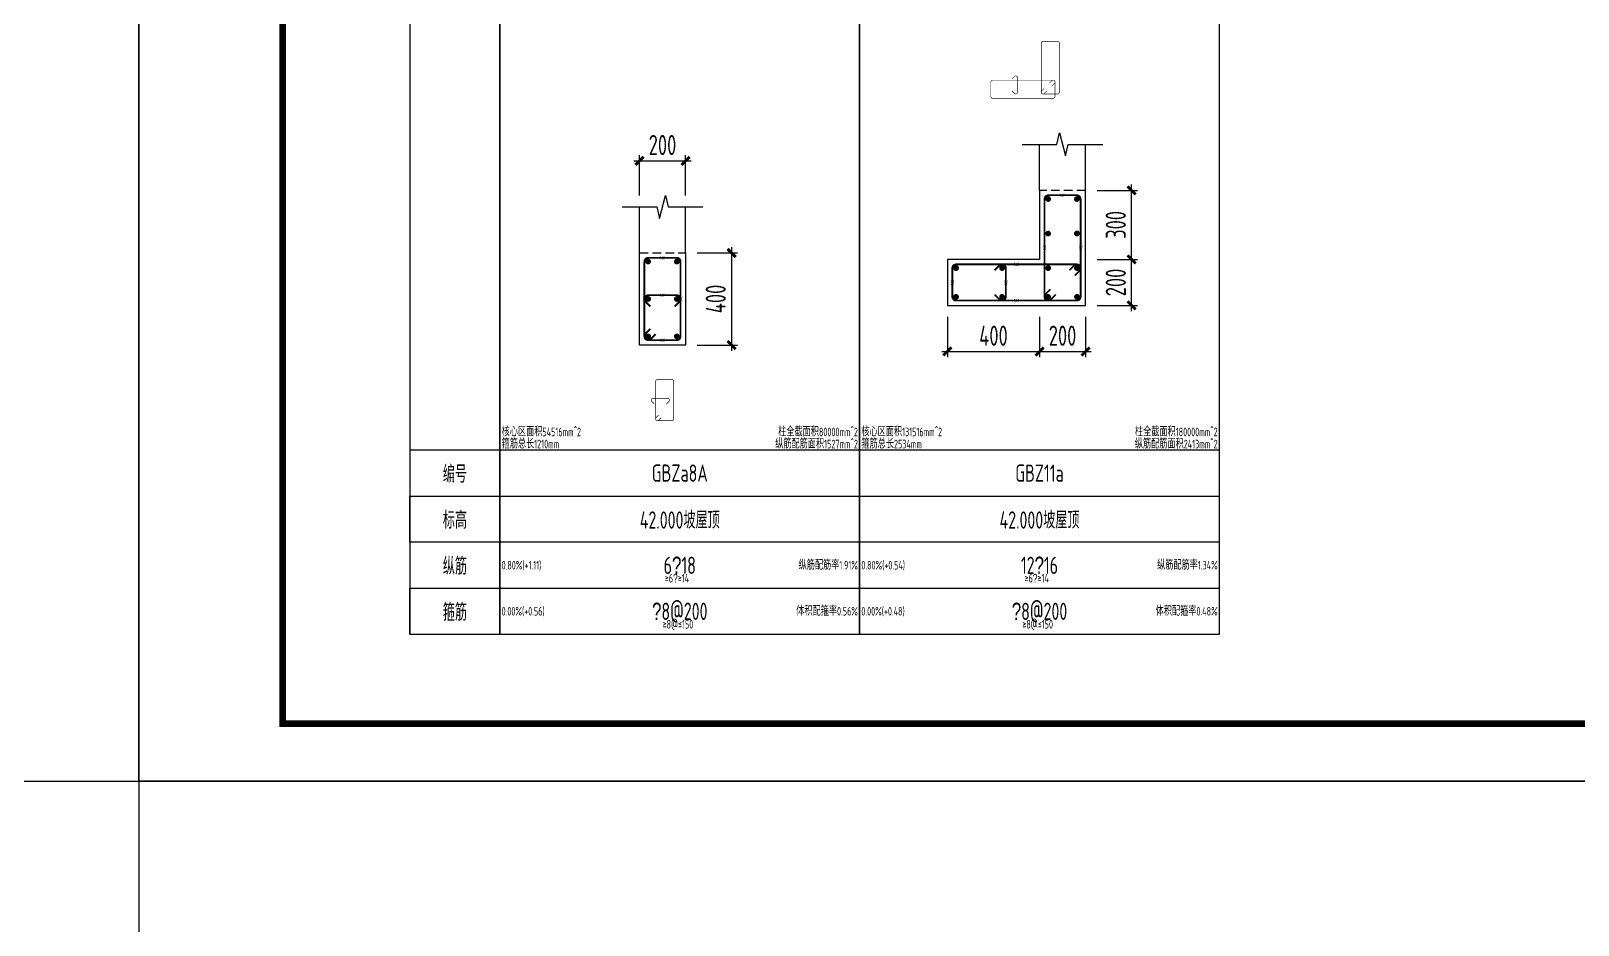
# Model space of a CAD drawing. Extents: x 154268 to 5133249, y -1832900 to 601179.
# Drawn here: x 526531 to 553409, y 474738 to 490274 of the extents above; entities that cross this region are included whole.
import ezdxf
from ezdxf.enums import TextEntityAlignment as Align

# ---------------------------------------------------------------- set-up
doc = ezdxf.new("R2010")
doc.units = 0
doc.header["$LTSCALE"] = 1000
doc.linetypes.add('DASHED', pattern=[0.75, 0.5, -0.25])
for name, color, linetype, plot in [('_TSZ_PLOT_MARK', 1, 'Continuous', False), ('墙柱箍筋长度', 3, 'Continuous', False), ('墙柱配筋校核数据', 34, 'Continuous', False)]:
    doc.layers.add(name, color=color, linetype=linetype, plot=plot)
for name, color, linetype in [('A-ANNO-TITLE', 3, 'Continuous'), ('S-HOLE-标注', 3, 'Continuous'), ('TAB', 7, 'Continuous'), ('TAB_TEXT', 7, 'Continuous'), ('THIN', 7, 'Continuous'), ('WALL_DE', 7, 'Continuous'), ('WCOL_DE', 7, 'Continuous'), ('WCOL_DE_DIM', 3, 'Continuous'), ('WCOL_DE_REIND', 1, 'Continuous'), ('WCOL_DE_REINL', 1, 'Continuous')]:
    doc.layers.add(name, color=color, linetype=linetype)
doc.styles.add('TSSD_Dimension', font='tssdeng.shx', dxfattribs={"width": 0.7, "bigfont": 'Hztxt.shx'})
doc.styles.add('TSSD_Label', font='tssdeng.shx', dxfattribs={"width": 0.7, "bigfont": 'hztxt.shx'})
doc.styles.add('tssd_rein', font='tssdeng.shx', dxfattribs={"width": 0.7, "bigfont": 'hztxt.shx'})
doc.dimstyles.new('TSSD_25_100_WCOLU_DIM', dxfattribs={"dimtxt": 350, "dimasz": 100, "dimexe": 100, "dimexo": 200, "dimgap": 100, "dimtad": 1, "dimdec": 0, "dimlfac": 0.25, "dimzin": 0, "dimdsep": 46, "dimtxsty": 'TSSD_Dimension', "dimblk": 'ARCHTICK', "dimcen": 0, "dimdle": 100, "dimclrt": 7, "dimadec": 0, "dimazin": 0, "dimtfac": 1, "dimtdec": 0, "dimtix": 1, "dimtmove": 2, "dimatfit": 3, "dimfxl": 1, "dimtolj": 1, "dimtzin": 0, "dimarcsym": 0})

# ---------------------------------------------------------------- blocks, each defined once
blk = doc.blocks.new('_ArchTick')
at = {"color": 0, "linetype": 'ByBlock', "const_width": 0.5}
blk.add_lwpolyline([(-0.71, -0.71), (0.71, 0.71)], dxfattribs=at)
blk = doc.blocks.new('*D3593')
at = {"layer": 'Defpoints', "color": 0, "transparency": 16777216}
for p in [(537903, 486417), (537903, 484817), (538703, 484817)]:
    blk.add_point(p, dxfattribs=at)
at = {"layer": 'WCOL_DE_DIM', "color": 0, "lineweight": -2, "transparency": 16777216}
for p, q in [((538703, 486517), (538703, 484717)), ((538103, 486417), (538803, 486417)), ((538103, 484817), (538803, 484817))]:
    blk.add_line(p, q, dxfattribs=at)
at = {"layer": 'WCOL_DE_DIM', "color": 0, "lineweight": -2, "transparency": 16777216, "xscale": 100, "yscale": 100, "zscale": 100}
for p, rotation in [((538703, 486417), 90), ((538703, 484817), 270)]:
    blk.add_blockref('_ArchTick', p, dxfattribs=dict(at, rotation=rotation))
at = {"layer": 'WCOL_DE_DIM', "color": 7, "transparency": 16777216, "insert": (538428, 485617), "char_height": 350, "attachment_point": 5, "rotation": 90, "style": 'TSSD_Dimension'}
blk.add_mtext('\\A1;400', dxfattribs=at)
blk = doc.blocks.new('*D3594')
at = {"layer": 'Defpoints', "color": 0, "transparency": 16777216}
for p in [(537903, 488017), (537103, 487217), (537903, 487217)]:
    blk.add_point(p, dxfattribs=at)
at = {"layer": 'WCOL_DE_DIM', "color": 0, "lineweight": -2, "transparency": 16777216}
for p, q in [((537103, 487417), (537103, 488117)), ((537903, 487417), (537903, 488117)), ((537003, 488017), (538003, 488017))]:
    blk.add_line(p, q, dxfattribs=at)
at = {"layer": 'WCOL_DE_DIM', "color": 0, "lineweight": -2, "transparency": 16777216, "xscale": 100, "yscale": 100, "zscale": 100, "rotation": 180}
blk.add_blockref('_ArchTick', (537103, 488017), dxfattribs=at)
at = {"layer": 'WCOL_DE_DIM', "color": 0, "lineweight": -2, "transparency": 16777216, "xscale": 100, "yscale": 100, "zscale": 100}
blk.add_blockref('_ArchTick', (537903, 488017), dxfattribs=at)
at = {"layer": 'WCOL_DE_DIM', "color": 7, "transparency": 16777216, "insert": (537503, 488292), "char_height": 350, "attachment_point": 5, "style": 'TSSD_Dimension'}
blk.add_mtext('\\A1;200', dxfattribs=at)
blk = doc.blocks.new('*D3595')
at = {"layer": 'Defpoints', "color": 0, "transparency": 16777216}
for p in [(544853, 486304), (545653, 486304), (544853, 485504)]:
    blk.add_point(p, dxfattribs=at)
at = {"layer": 'WCOL_DE_DIM', "color": 0, "lineweight": -2, "transparency": 16777216}
for p, q in [((545053, 486304), (545753, 486304)), ((545653, 485404), (545653, 486404)), ((545053, 485504), (545753, 485504))]:
    blk.add_line(p, q, dxfattribs=at)
at = {"layer": 'WCOL_DE_DIM', "color": 0, "lineweight": -2, "transparency": 16777216, "xscale": 100, "yscale": 100, "zscale": 100}
for p, rotation in [((545653, 486304), 90), ((545653, 485504), 270)]:
    blk.add_blockref('_ArchTick', p, dxfattribs=dict(at, rotation=rotation))
at = {"layer": 'WCOL_DE_DIM', "color": 7, "transparency": 16777216, "insert": (545378, 485904), "char_height": 350, "attachment_point": 5, "rotation": 90, "style": 'TSSD_Dimension'}
blk.add_mtext('\\A1;200', dxfattribs=at)
blk = doc.blocks.new('*D3596')
at = {"layer": 'Defpoints', "color": 0, "transparency": 16777216}
for p in [(544853, 487504), (545653, 487504), (544853, 486304)]:
    blk.add_point(p, dxfattribs=at)
at = {"layer": 'WCOL_DE_DIM', "color": 0, "lineweight": -2, "transparency": 16777216}
for p, q in [((545653, 486204), (545653, 487604)), ((545053, 487504), (545753, 487504)), ((545053, 486304), (545753, 486304))]:
    blk.add_line(p, q, dxfattribs=at)
at = {"layer": 'WCOL_DE_DIM', "color": 0, "lineweight": -2, "transparency": 16777216, "xscale": 100, "yscale": 100, "zscale": 100}
for p, rotation in [((545653, 487504), 90), ((545653, 486304), 270)]:
    blk.add_blockref('_ArchTick', p, dxfattribs=dict(at, rotation=rotation))
at = {"layer": 'WCOL_DE_DIM', "color": 7, "transparency": 16777216, "insert": (545378, 486904), "char_height": 350, "attachment_point": 5, "rotation": 90, "style": 'TSSD_Dimension'}
blk.add_mtext('\\A1;300', dxfattribs=at)
blk = doc.blocks.new('*D3597')
at = {"layer": 'Defpoints', "color": 0, "transparency": 16777216}
for p in [(542453, 485504), (544053, 485504), (544053, 484704)]:
    blk.add_point(p, dxfattribs=at)
at = {"layer": 'WCOL_DE_DIM', "color": 0, "lineweight": -2, "transparency": 16777216}
for p, q in [((542453, 485304), (542453, 484604)), ((544053, 485304), (544053, 484604)), ((542353, 484704), (544153, 484704))]:
    blk.add_line(p, q, dxfattribs=at)
at = {"layer": 'WCOL_DE_DIM', "color": 0, "lineweight": -2, "transparency": 16777216, "xscale": 100, "yscale": 100, "zscale": 100, "rotation": 180}
blk.add_blockref('_ArchTick', (542453, 484704), dxfattribs=at)
at = {"layer": 'WCOL_DE_DIM', "color": 0, "lineweight": -2, "transparency": 16777216, "xscale": 100, "yscale": 100, "zscale": 100}
blk.add_blockref('_ArchTick', (544053, 484704), dxfattribs=at)
at = {"layer": 'WCOL_DE_DIM', "color": 7, "transparency": 16777216, "insert": (543253, 484979), "char_height": 350, "attachment_point": 5, "style": 'TSSD_Dimension'}
blk.add_mtext('\\A1;400', dxfattribs=at)
blk = doc.blocks.new('*D3598')
at = {"layer": 'Defpoints', "color": 0, "transparency": 16777216}
for p in [(544053, 485504), (544853, 485504), (544853, 484704)]:
    blk.add_point(p, dxfattribs=at)
at = {"layer": 'WCOL_DE_DIM', "color": 0, "lineweight": -2, "transparency": 16777216}
for p, q in [((544053, 485304), (544053, 484604)), ((544853, 485304), (544853, 484604)), ((543953, 484704), (544953, 484704))]:
    blk.add_line(p, q, dxfattribs=at)
at = {"layer": 'WCOL_DE_DIM', "color": 0, "lineweight": -2, "transparency": 16777216, "xscale": 100, "yscale": 100, "zscale": 100, "rotation": 180}
blk.add_blockref('_ArchTick', (544053, 484704), dxfattribs=at)
at = {"layer": 'WCOL_DE_DIM', "color": 0, "lineweight": -2, "transparency": 16777216, "xscale": 100, "yscale": 100, "zscale": 100}
blk.add_blockref('_ArchTick', (544853, 484704), dxfattribs=at)
at = {"layer": 'WCOL_DE_DIM', "color": 7, "transparency": 16777216, "insert": (544453, 484979), "char_height": 350, "attachment_point": 5, "style": 'TSSD_Dimension'}
blk.add_mtext('\\A1;200', dxfattribs=at)

msp = doc.modelspace()

# ---------------------------------------------------------------- linework, layer by layer
at = {"layer": '_TSZ_PLOT_MARK'}
msp.add_lwpolyline([(528403.6, 477238.3), (633503.6, 477238.3), (633503.6, 536638.3), (528403.6, 536638.3)], close=True, dxfattribs=at)
at = {"layer": 'A-ANNO-TITLE'}
msp.add_lwpolyline([(528403.6, 477238.3), (528403.6, 536638.3), (633503.6, 536638.3), (633503.6, 477238.3)], close=True, dxfattribs=at)
at = {"layer": 'A-ANNO-TITLE', "const_width": 120}
msp.add_lwpolyline([(530903.6, 478238.3), (530903.6, 535638.3), (632503.6, 535638.3), (632503.6, 478238.3)], close=True, dxfattribs=at)
at = {"layer": 'S-HOLE-标注', "linetype": 'Continuous'}
msp.add_lwpolyline([(523403.6, 477238.3), (528403.6, 477238.3), (528403.6, 472238.3), (523403.6, 472238.3)], close=True, dxfattribs=at)
at = {"layer": 'TAB'}
for points in [[(533115.2, 479791.3), (534677.7, 479791.3), (534677.7, 490791.3), (533115.2, 490791.3), (533115.2, 479791.3), (533115.2, 480591.3), (534677.7, 480591.3), (534677.7, 481391.3), (533115.2, 481391.3), (533115.2, 482191.3), (534677.7, 482191.3), (534677.7, 482991.3), (533115.2, 482991.3)], [(534677.7, 479791.3), (540927.7, 479791.3), (540927.7, 490791.3), (534677.7, 490791.3), (534677.7, 479791.3), (534677.7, 480591.3), (540927.7, 480591.3), (540927.7, 481391.3), (534677.7, 481391.3), (534677.7, 482191.3), (540927.7, 482191.3), (540927.7, 482991.3), (534677.7, 482991.3)], [(540927.7, 479791.3), (547177.7, 479791.3), (547177.7, 490791.3), (540927.7, 490791.3), (540927.7, 479791.3), (540927.7, 480591.3), (547177.7, 480591.3), (547177.7, 481391.3), (540927.7, 481391.3), (540927.7, 482191.3), (547177.7, 482191.3), (547177.7, 482991.3), (540927.7, 482991.3)]]:
    msp.add_lwpolyline(points, dxfattribs=at)
at = {"layer": 'THIN'}
for points in [[(543752.7, 488303.8), (544352.7, 488303.8), (544402.7, 488503.8), (544502.7, 488103.8), (544552.7, 488303.8), (545152.7, 488303.8)], [(536802.7, 487216.9), (537402.7, 487216.9), (537452.7, 487016.9), (537552.7, 487416.9), (537602.7, 487216.9), (538202.7, 487216.9)]]:
    msp.add_lwpolyline(points, dxfattribs=at)
at = {"layer": 'WALL_DE'}
for p, q in [((544052.7, 487503.8), (544052.7, 488303.8)), ((544852.7, 487503.8), (544852.7, 488303.8)), ((544052.7, 487503.8), (544052.7, 486303.8)), ((544852.7, 485503.8), (544852.7, 487503.8)), ((537102.7, 486416.9), (537102.7, 487216.9)), ((537902.7, 486416.9), (537902.7, 487216.9)), ((537102.7, 484816.9), (537102.7, 486416.9)), ((537902.7, 486416.9), (537902.7, 484816.9)), ((544052.7, 486303.8), (542452.7, 486303.8)), ((542452.7, 486303.8), (542452.7, 485503.8)), ((542452.7, 485503.8), (544852.7, 485503.8)), ((537902.7, 484816.9), (537102.7, 484816.9))]:
    msp.add_line(p, q, dxfattribs=at)
at = {"layer": 'WCOL_DE', "linetype": 'DASHED', "ltscale": 0.3}
for points in [[(542452.7, 485503.8), (544852.7, 485503.8), (544852.7, 487503.8), (544052.7, 487503.8), (544052.7, 486303.8), (542452.7, 486303.8)], [(537902.7, 486416.9), (537902.7, 484816.9), (537102.7, 484816.9), (537102.7, 486416.9)]]:
    msp.add_lwpolyline(points, close=True, dxfattribs=at)
at = {"layer": 'WCOL_DE_REIND', "const_width": 50}
for points in [[(544202.7, 487328.8, 1), (544202.7, 487378.8, 1), (544202.7, 487328.8, 1)], [(544702.7, 487328.8, 1), (544702.7, 487378.8, 1), (544702.7, 487328.8, 1)], [(544202.7, 486728.8, 1), (544202.7, 486778.8, 1), (544202.7, 486728.8, 1)], [(544702.7, 486728.8, 1), (544702.7, 486778.8, 1), (544702.7, 486728.8, 1)], [(537252.7, 486291.9, -1), (537252.7, 486241.9, -1), (537252.7, 486291.9, -1)], [(537752.7, 486291.9, -1), (537752.7, 486241.9, -1), (537752.7, 486291.9, -1)], [(542602.7, 486128.8, 1), (542602.7, 486178.8, 1), (542602.7, 486128.8, 1)], [(543402.7, 486128.8, 1), (543402.7, 486178.8, 1), (543402.7, 486128.8, 1)], [(544202.7, 486128.8, 1), (544202.7, 486178.8, 1), (544202.7, 486128.8, 1)], [(544702.7, 486128.8, 1), (544702.7, 486178.8, 1), (544702.7, 486128.8, 1)], [(542602.7, 485628.8, 1), (542602.7, 485678.8, 1), (542602.7, 485628.8, 1)], [(543402.7, 485628.8, 1), (543402.7, 485678.8, 1), (543402.7, 485628.8, 1)], [(544202.7, 485628.8, 1), (544202.7, 485678.8, 1), (544202.7, 485628.8, 1)], [(544702.7, 485628.8, 1), (544702.7, 485678.8, 1), (544702.7, 485628.8, 1)], [(537252.7, 485641.9, -1), (537252.7, 485591.9, -1), (537252.7, 485641.9, -1)], [(537752.7, 485641.9, -1), (537752.7, 485591.9, -1), (537752.7, 485641.9, -1)], [(537252.7, 484991.9, -1), (537252.7, 484941.9, -1), (537252.7, 484991.9, -1)], [(537752.7, 484991.9, -1), (537752.7, 484941.9, -1), (537752.7, 484991.9, -1)]]:
    msp.add_lwpolyline(points, format="xyb", dxfattribs=at)
at = {"layer": 'WCOL_DE_REINL'}
for points, const_width in [([(544180.6, 489230.8), (544138.2, 489188.3, -0.6681786), (544082.7, 489211.3), (544082.7, 490061.3, -0.4142136), (544115.2, 490093.8), (544365.2, 490093.8, -0.4142136), (544397.7, 490061.3), (544397.7, 489211.3, -0.4142136), (544365.2, 489178.8), (544115.2, 489178.8, -0.6681786), (544092.2, 489234.3), (544134.6, 489276.7)], 10), ([(543574.8, 489230.8), (543617.2, 489188.3, 0.6681786), (543672.7, 489211.3), (543672.7, 489461.3, 0.6681786), (543617.2, 489484.3), (543574.8, 489441.9)], 10), ([(544224.8, 489366.9), (544267.2, 489409.3, -0.6681786), (544322.7, 489386.3), (544322.7, 489136.3, -0.4142136), (544290.2, 489103.8), (543240.2, 489103.8, -0.4142136), (543207.7, 489136.3), (543207.7, 489386.3, -0.4142136), (543240.2, 489418.8), (544290.2, 489418.8, -0.6681786), (544313.2, 489363.3), (544270.8, 489320.9)], 10), ([(544333.5, 485692.7), (544248.7, 485607.9, -0.6681786), (544137.7, 485653.8), (544137.7, 487353.8, -0.4142136), (544202.7, 487418.8), (544702.7, 487418.8, -0.4142136), (544767.7, 487353.8), (544767.7, 485653.8, -0.4142136), (544702.7, 485588.8), (544202.7, 485588.8, -0.6681786), (544156.7, 485699.8), (544241.6, 485784.6)], 30), ([(537291.6, 485097.7), (537206.7, 485012.8, 0.6681786), (537252.7, 484901.9), (537752.7, 484901.9, 0.4142136), (537817.7, 484966.9), (537817.7, 486266.9, 0.4142136), (537752.7, 486331.9), (537252.7, 486331.9, 0.4142136), (537187.7, 486266.9), (537187.7, 484966.9, 0.6681786), (537298.7, 484920.9), (537383.5, 485005.7)], 30), ([(544571.9, 486114.9), (544656.7, 486199.8, -0.6681786), (544767.7, 486153.8), (544767.7, 485653.8, -0.4142136), (544702.7, 485588.8), (542602.7, 485588.8, -0.4142136), (542537.7, 485653.8), (542537.7, 486153.8, -0.4142136), (542602.7, 486218.8), (544702.7, 486218.8, -0.6681786), (544748.7, 486107.9), (544663.8, 486023)], 30), ([(537434.6, 483599.8), (537392.2, 483557.3, 0.6681786), (537415.2, 483501.9), (537665.2, 483501.9, 0.4142136), (537697.7, 483534.4), (537697.7, 484184.4, 0.4142136), (537665.2, 484216.9), (537415.2, 484216.9, 0.4142136), (537382.7, 484184.4), (537382.7, 483534.4, 0.6681786), (537438.2, 483511.4), (537480.6, 483553.8)], 10), ([(537359.6, 483793.9), (537317.2, 483836.4, -0.6681786), (537340.2, 483891.9), (537590.2, 483891.9, -0.6681786), (537613.2, 483836.4), (537570.8, 483793.9)], 10)]:
    msp.add_lwpolyline(points, format="xyb", dxfattribs=dict(at, const_width=const_width))
at = {"layer": 'WCOL_DE_REINL', "color": 6, "const_width": 30}
for points in [[(543271.9, 485692.7), (543356.7, 485607.9, 0.6681786), (543467.7, 485653.8), (543467.7, 486153.8, 0.6681786), (543356.7, 486199.8), (543271.9, 486114.9)], [(537291.6, 485486), (537206.7, 485570.9, -0.6681786), (537252.7, 485681.9), (537752.7, 485681.9, -0.6681786), (537798.7, 485570.9), (537713.8, 485486)]]:
    msp.add_lwpolyline(points, format="xyb", dxfattribs=at)

# ---------------------------------------------------------------- texts
at = {"layer": 'TAB_TEXT', "style": 'TSSD_Label', "width": 0.7}
for s, p in [('编号', (533896.5, 482591.3)), ('GBZa8A', (537802.7, 482591.3)), ('GBZ11a', (544052.7, 482591.3)), ('标高', (533896.5, 481791.3)), ('42.000坡屋顶', (537802.7, 481791.3)), ('42.000坡屋顶', (544052.7, 481791.3)), ('纵筋', (533896.5, 480991.3)), ('6\ue53218', (537802.7, 480991.3)), ('12\ue53216', (544052.7, 480991.3)), ('箍筋', (533896.5, 480191.3)), ('\ue5328@200', (537802.7, 480191.3)), ('\ue5328@200', (544052.7, 480191.3))]:
    msp.add_text(s, height=300, dxfattribs=at).set_placement(p, align=Align.MIDDLE)
at = {"layer": '墙柱箍筋长度', "style": 'tssd_rein', "width": 0.7}
for s, p in [('162', (544452.7, 487418.8)), ('162', (537502.7, 486331.9)), ('562', (543652.7, 486218.8)), ('162', (537502.7, 485681.9)), ('562', (543652.7, 485588.8)), ('162', (537502.7, 484901.9))]:
    msp.add_text(s, height=54, dxfattribs=at).set_placement(p, align=Align.MIDDLE_CENTER)
for s, p in [('462', (544137.7, 486503.8)), ('462', (544767.7, 486503.8)), ('162', (542537.7, 485903.8)), ('162', (543467.7, 485903.8)), ('362', (537187.7, 485616.9)), ('362', (537817.7, 485616.9))]:
    msp.add_text(s, height=54, rotation=90, dxfattribs=at).set_placement(p, align=Align.MIDDLE_CENTER)
at = {"layer": '墙柱配筋校核数据', "style": 'tssd_rein', "width": 0.7}
for s, p in [('核心区面积54516mm^ 2', (534707.7, 483306.3)), ('核心区面积131516mm^ 2', (540957.7, 483306.3)), ('箍筋总长1210mm', (534707.7, 483096.3)), ('箍筋总长2534mm', (540957.7, 483096.3)), ('0.80%(+1.11)', (534707.7, 480991.3)), ('0.80%(+0.54)', (540957.7, 480991.3)), ('0.00%(+0.56)', (534707.7, 480191.3)), ('0.00%(+0.48)', (540957.7, 480191.3))]:
    msp.add_text(s, height=150, dxfattribs=at).set_placement(p, align=Align.MIDDLE_LEFT)
for s, p in [('柱全截面积80000mm^ 2', (540897.7, 483306.3)), ('柱全截面积180000mm^ 2', (547147.7, 483306.3)), ('纵筋配筋面积1527mm^ 2', (540897.7, 483096.3)), ('纵筋配筋面积2413mm^ 2', (547147.7, 483096.3)), ('纵筋配筋率1.91%', (540897.7, 480991.3)), ('纵筋配筋率1.34%', (547147.7, 480991.3)), ('体积配箍率0.56%', (540897.7, 480191.3)), ('体积配箍率0.48%', (547147.7, 480191.3))]:
    msp.add_text(s, height=150, dxfattribs=at).set_placement(p, align=Align.MIDDLE_RIGHT)
at = {"layer": '墙柱配筋校核数据', "color": 34, "style": 'tssd_rein', "width": 0.7}
for p in [(537543.1, 480690.2), (543793.1, 480690.2)]:
    msp.add_text('≥6\ue532≥14', height=150, dxfattribs=at).set_placement(p)
at = {"layer": '墙柱配筋校核数据', "color": 1, "style": 'tssd_rein', "width": 0.7}
for p in [(537504.8, 479890.2), (543754.8, 479890.2)]:
    msp.add_text('≥8@≤150', height=150, dxfattribs=at).set_placement(p)

# ---------------------------------------------------------------- dimensions: what is measured, and where the dimension line sits
at = {"layer": 'WCOL_DE_DIM'}
for base, p1, p2, picture, middle in [((537902.7, 488016.9), (537102.7, 487216.9), (537902.7, 487216.9), '*D3594', (537502.7, 488291.9)), ((544052.7, 484703.8), (542452.7, 485503.8), (544052.7, 485503.8), '*D3597', (543252.7, 484978.8)), ((544852.7, 484703.8), (544052.7, 485503.8), (544852.7, 485503.8), '*D3598', (544452.7, 484978.8))]:
    dim = msp.add_linear_dim(base=base, p1=p1, p2=p2, dimstyle='TSSD_25_100_WCOLU_DIM', dxfattribs=at)
    dim.commit()
    dim.dimension.update_dxf_attribs({"geometry": picture, "text_midpoint": middle})
for base, p1, p2, angle, picture, middle in [((545652.7, 487503.8), (544852.7, 486303.8), (544852.7, 487503.8), 90, '*D3596', (545377.7, 486903.8)), ((538702.7, 484816.9), (537902.7, 486416.9), (537902.7, 484816.9), 270, '*D3593', (538427.7, 485616.9)), ((545652.7, 486303.8), (544852.7, 485503.8), (544852.7, 486303.8), 90, '*D3595', (545377.7, 485903.8))]:
    dim = msp.add_linear_dim(base=base, p1=p1, p2=p2, angle=angle, dimstyle='TSSD_25_100_WCOLU_DIM', dxfattribs=at)
    dim.commit()
    dim.dimension.update_dxf_attribs({"geometry": picture, "text_midpoint": middle})

doc.saveas('drawing.dxf')
